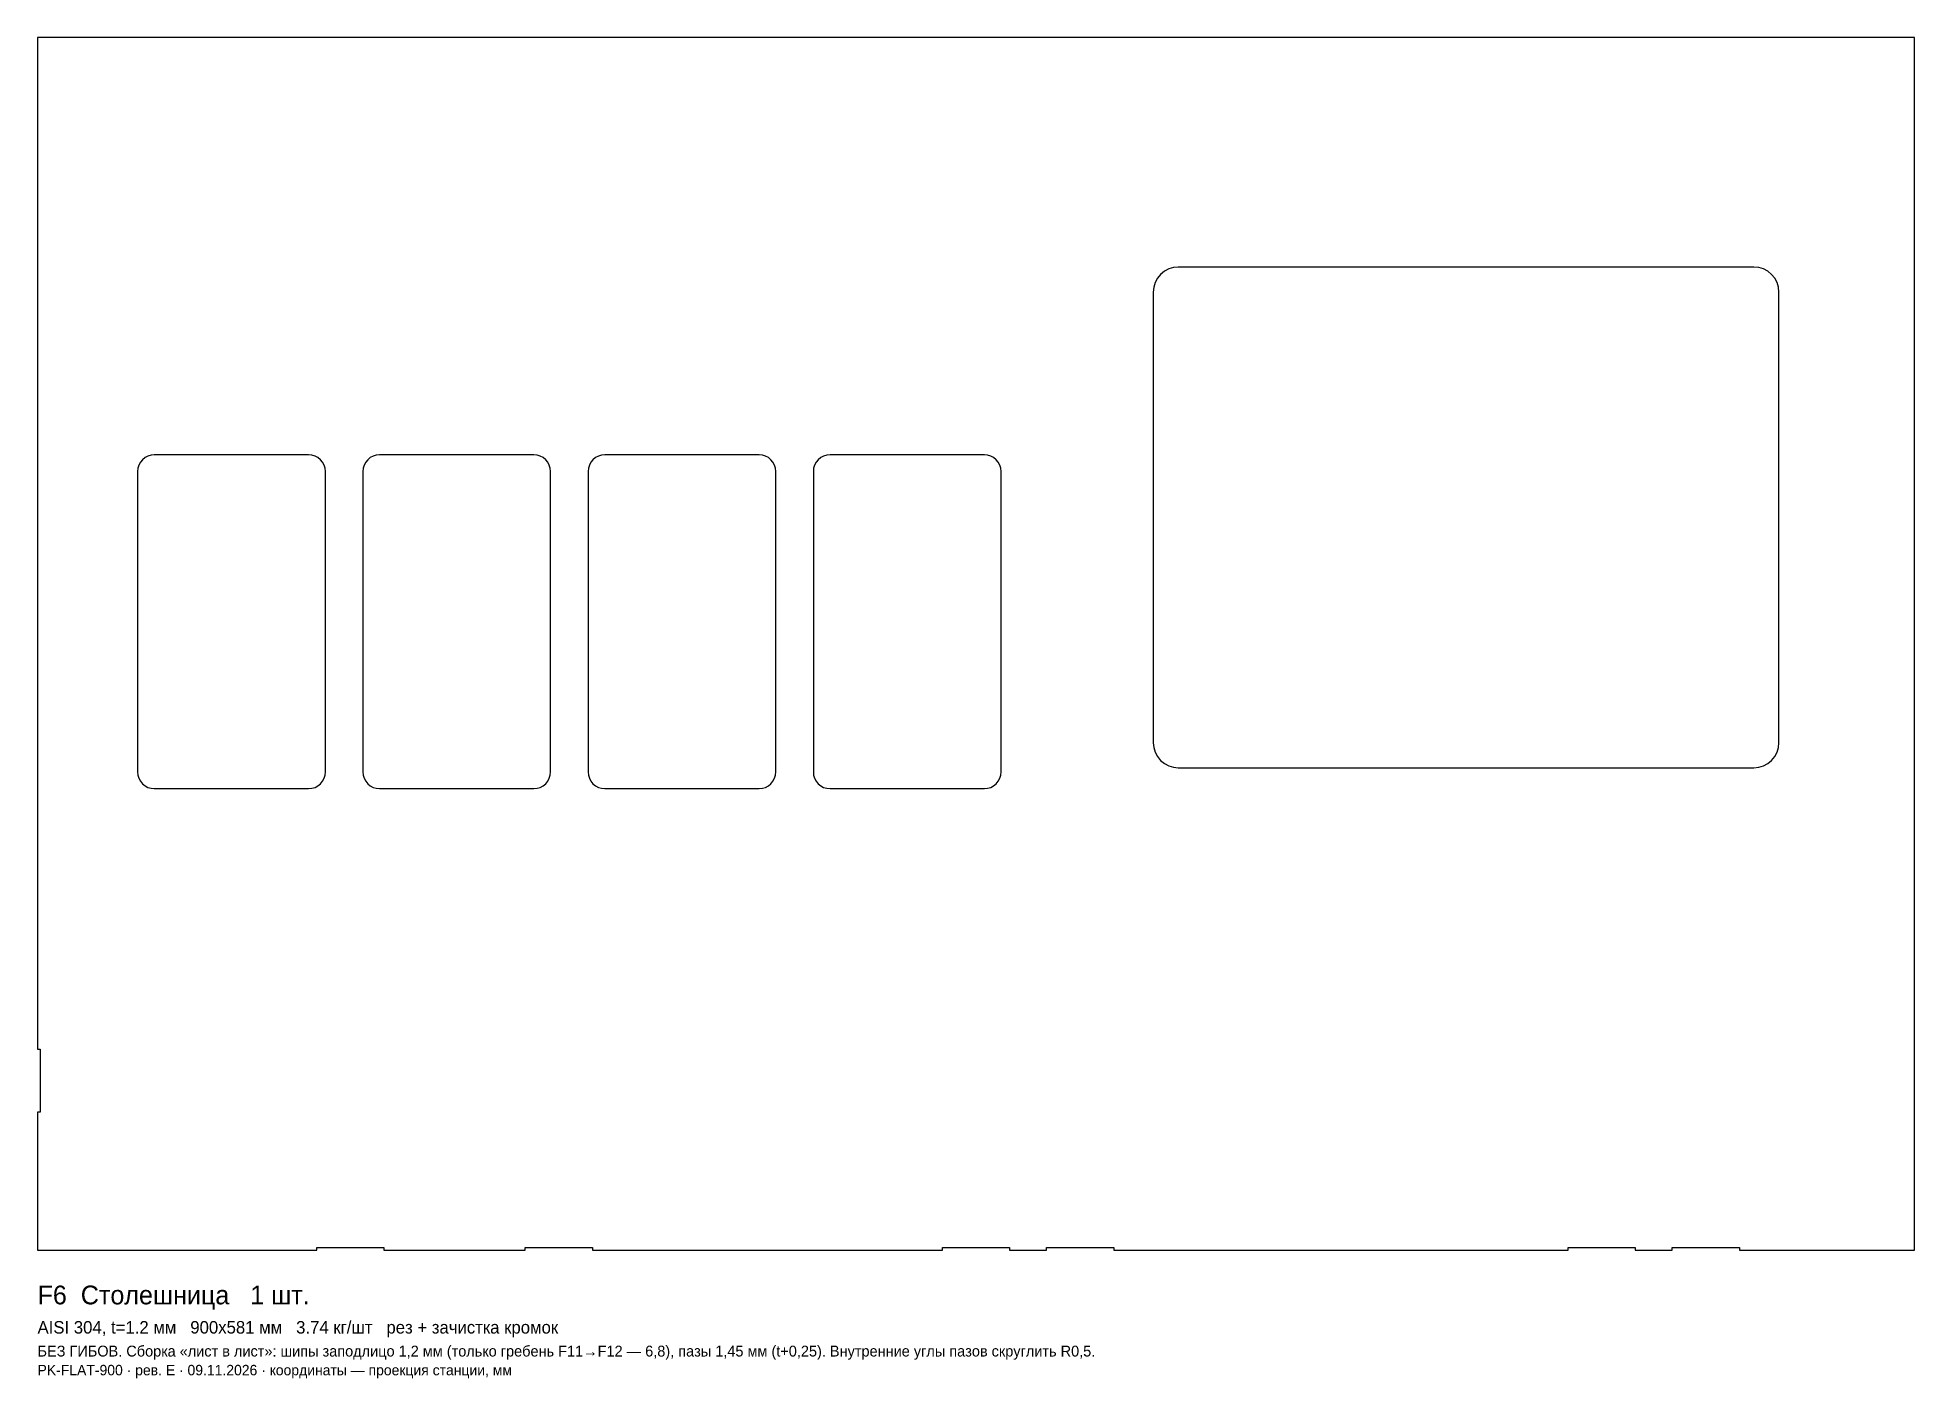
# Model space of a CAD drawing. Header units: millimetres. Extents: x 0 to 900, y -62 to 581.
import ezdxf

# ---------------------------------------------------------------- set-up
doc = ezdxf.new("R2010")
doc.units = ezdxf.units.MM
doc.layers.add('CUT', color=7, linetype='Continuous')
doc.layers.add('INFO', color=3, linetype='Continuous')

msp = doc.modelspace()

# ---------------------------------------------------------------- linework, layer by layer
at = {"layer": 'CUT'}
for points in [[(133.88, 0), (133.88, 1.32), (166.12, 1.32), (166.12, 0), (233.88, 0), (233.88, 1.32), (266.12, 1.32), (266.12, 0), (433.88, 0), (433.88, 1.32), (466.12, 1.32), (466.12, 0), (483.88, 0), (483.88, 1.32), (516.12, 1.32), (516.12, 0), (733.88, 0), (733.88, 1.32), (766.12, 1.32), (766.12, 0), (783.88, 0), (783.88, 1.32), (816.12, 1.32), (816.12, 0), (900, 0), (900, 581.2), (0, 581.2), (0, 96.32), (1.32, 96.32), (1.32, 66.08), (0, 66.08), (0, 0)], [(823, 231.2), (825.34, 231.43), (827.59, 232.11), (829.67, 233.22), (831.49, 234.71), (832.98, 236.53), (834.09, 238.61), (834.77, 240.86), (835, 243.2), (835, 459.2), (834.77, 461.54), (834.09, 463.79), (832.98, 465.87), (831.49, 467.69), (829.67, 469.18), (827.59, 470.29), (825.34, 470.97), (823, 471.2), (547, 471.2), (544.66, 470.97), (542.41, 470.29), (540.33, 469.18), (538.51, 467.69), (537.02, 465.87), (535.91, 463.79), (535.23, 461.54), (535, 459.2), (535, 243.2), (535.23, 240.86), (535.91, 238.61), (537.02, 236.53), (538.51, 234.71), (540.33, 233.22), (542.41, 232.11), (544.66, 231.43), (547, 231.2)], [(130, 221.2), (131.56, 221.35), (133.06, 221.81), (134.44, 222.55), (135.66, 223.54), (136.65, 224.76), (137.39, 226.14), (137.85, 227.64), (138, 229.2), (138, 373.2), (137.85, 374.76), (137.39, 376.26), (136.65, 377.64), (135.66, 378.86), (134.44, 379.85), (133.06, 380.59), (131.56, 381.05), (130, 381.2), (56, 381.2), (54.44, 381.05), (52.94, 380.59), (51.56, 379.85), (50.34, 378.86), (49.35, 377.64), (48.61, 376.26), (48.15, 374.76), (48, 373.2), (48, 229.2), (48.15, 227.64), (48.61, 226.14), (49.35, 224.76), (50.34, 223.54), (51.56, 222.55), (52.94, 221.81), (54.44, 221.35), (56, 221.2)], [(238, 221.2), (239.56, 221.35), (241.06, 221.81), (242.44, 222.55), (243.66, 223.54), (244.65, 224.76), (245.39, 226.14), (245.85, 227.64), (246, 229.2), (246, 373.2), (245.85, 374.76), (245.39, 376.26), (244.65, 377.64), (243.66, 378.86), (242.44, 379.85), (241.06, 380.59), (239.56, 381.05), (238, 381.2), (164, 381.2), (162.44, 381.05), (160.94, 380.59), (159.56, 379.85), (158.34, 378.86), (157.35, 377.64), (156.61, 376.26), (156.15, 374.76), (156, 373.2), (156, 229.2), (156.15, 227.64), (156.61, 226.14), (157.35, 224.76), (158.34, 223.54), (159.56, 222.55), (160.94, 221.81), (162.44, 221.35), (164, 221.2)], [(346, 221.2), (347.56, 221.35), (349.06, 221.81), (350.44, 222.55), (351.66, 223.54), (352.65, 224.76), (353.39, 226.14), (353.85, 227.64), (354, 229.2), (354, 373.2), (353.85, 374.76), (353.39, 376.26), (352.65, 377.64), (351.66, 378.86), (350.44, 379.85), (349.06, 380.59), (347.56, 381.05), (346, 381.2), (272, 381.2), (270.44, 381.05), (268.94, 380.59), (267.56, 379.85), (266.34, 378.86), (265.35, 377.64), (264.61, 376.26), (264.15, 374.76), (264, 373.2), (264, 229.2), (264.15, 227.64), (264.61, 226.14), (265.35, 224.76), (266.34, 223.54), (267.56, 222.55), (268.94, 221.81), (270.44, 221.35), (272, 221.2)], [(454, 221.2), (455.56, 221.35), (457.06, 221.81), (458.44, 222.55), (459.66, 223.54), (460.65, 224.76), (461.39, 226.14), (461.85, 227.64), (462, 229.2), (462, 373.2), (461.85, 374.76), (461.39, 376.26), (460.65, 377.64), (459.66, 378.86), (458.44, 379.85), (457.06, 380.59), (455.56, 381.05), (454, 381.2), (380, 381.2), (378.44, 381.05), (376.94, 380.59), (375.56, 379.85), (374.34, 378.86), (373.35, 377.64), (372.61, 376.26), (372.15, 374.76), (372, 373.2), (372, 229.2), (372.15, 227.64), (372.61, 226.14), (373.35, 224.76), (374.34, 223.54), (375.56, 222.55), (376.94, 221.81), (378.44, 221.35), (380, 221.2)]]:
    msp.add_lwpolyline(points, close=True, dxfattribs=at)

# ---------------------------------------------------------------- texts
at = {"layer": 'INFO'}
for s, height, p in [('F6  Столешница   1 шт.', 9, (0, -26)), ('AISI 304, t=1.2 мм   900x581 мм   3.74 кг/шт   рез + зачистка кромок', 6, (0, -40)), ('БЕЗ ГИБОВ. Сборка «лист в лист»: шипы заподлицо 1,2 мм (только гребень F11→F12 — 6,8), пазы 1,45 мм (t+0,25). Внутренние углы пазов скруглить R0,5.', 5.2, (0, -51)), ('PK-FLAT-900 · рев. E · 09.11.2026 · координаты — проекция станции, мм', 5, (0, -60))]:
    msp.add_text(s, height=height, dxfattribs=at).set_placement(p)

doc.saveas('drawing.dxf')
